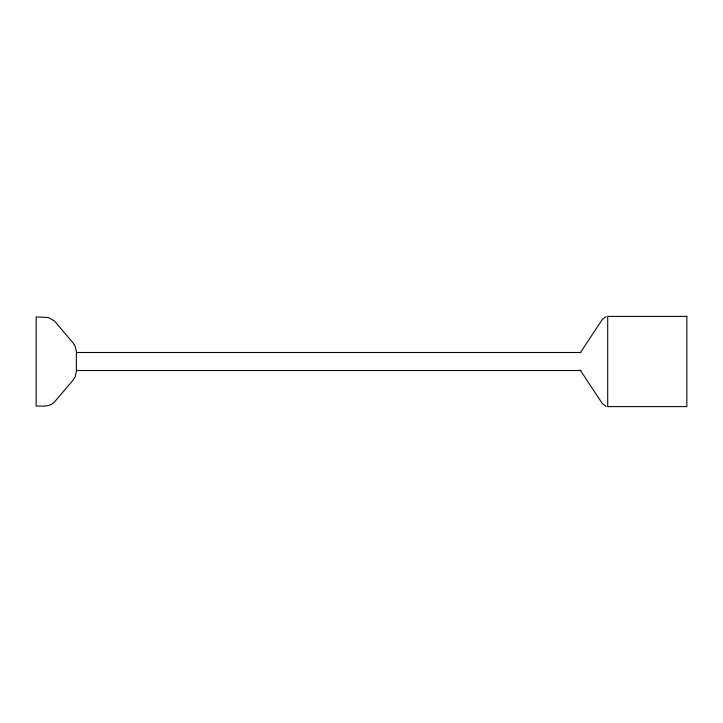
<?xml version="1.0" encoding="UTF-8"?>
<svg xmlns="http://www.w3.org/2000/svg" width="723" height="723" viewBox="0 0 723 723"><rect width="100%" height="100%" fill="white"/><g stroke="black" fill="none" stroke-linecap="round" stroke-linejoin="round"><path stroke-width="1.08" d="M76.602 370.293L75.21 376.737L73.131 380.126L54.424 402.015C49.779 407.148 42.341 406.037 36.15 406.055L36.15 316.945L48.342 317.487L54.424 320.985L73.131 342.973L75.21 346.344L76.602 352.707M580.235 352.878L602.376 319.367L606.1 316.575M580.876 352.49L76.358 352.49L76.358 370.51L580.876 370.51M606.1 406.425L602.376 403.633L580.235 370.122M686.85 316.394L607.709 316.394L607.709 406.606L686.85 406.606L686.85 316.394"/></g></svg>
